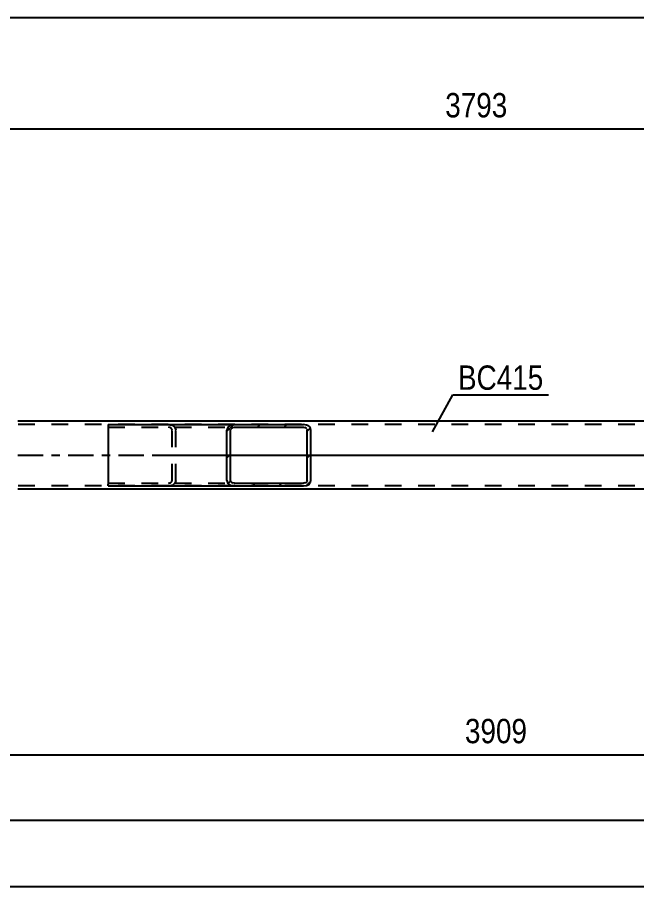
# Model space of a CAD drawing. Header units: millimetres. Extents: x -174 to 1015, y -641 to 200.
# Drawn here: x -67.3 to 5.5, y -306.3 to -204.1 of the extents above; entities that cross this region are included whole.
import ezdxf

# ---------------------------------------------------------------- set-up
doc = ezdxf.new("R2010")
doc.units = ezdxf.units.MM
doc.linetypes.add('DXK_LINE_DOT2', pattern=[3.9198, 1.9599, -1.9599])
doc.linetypes.add('DXK_LINE_DOT3', pattern=[5.9187, 2.979, -0.9799, 0.9799, -0.9799])
doc.styles.add('Arial Narrow', font='ARIALN.TTF', dxfattribs={"height": 0.2})

# ---------------------------------------------------------------- blocks, each defined once
blk = doc.blocks.new('Part-814735029-2501 - 2428')
at = {"linetype": 'Continuous'}
h = blk.add_hatch(dxfattribs=at)
h.set_pattern_fill('', scale=0.7, style=0, pattern_type=0)
h.set_pattern_definition([(45, (-33.331, -259.1436), (-1.57154, 1.57154), [])])
h.paths.add_polyline_path([(-33.67, -259.19), (-33.33, -259.14), (-33.05, -259), (-32.86, -258.8), (-32.79, -258.55), (-32.79, -252.63), (-32.86, -252.39), (-33.05, -252.18), (-33.33, -252.04), (-33.67, -251.99), (-41.79, -251.99), (-42.13, -252.04), (-42.41, -252.18), (-42.61, -252.39), (-42.67, -252.63), (-42.67, -258.55), (-42.61, -258.8), (-42.41, -259), (-42.13, -259.14), (-41.79, -259.19)])
h.paths.add_polyline_path([(-41.96, -258.85), (-42.1, -258.78), (-42.2, -258.67), (-42.23, -258.55), (-42.23, -252.63), (-42.2, -252.51), (-42.1, -252.41), (-41.96, -252.34), (-41.79, -252.31), (-33.67, -252.31), (-33.5, -252.34), (-33.36, -252.41), (-33.26, -252.51), (-33.23, -252.63), (-33.23, -258.55), (-33.26, -258.67), (-33.36, -258.78), (-33.5, -258.85), (-33.67, -258.87), (-41.79, -258.87)])
at = {"color": 2, "linetype": 'Continuous'}
for p, q in [((-56.62, -251.99), (-56.62, -259)), ((-56.62, -251.99), (-41.79, -251.99)), ((-42.61, -252.39), (-42.67, -252.63)), ((-41.79, -251.99), (-42.13, -252.04)), ((-41.96, -252.34), (-41.79, -252.31)), ((-41.79, -251.99), (-33.67, -251.99)), ((-41.79, -252.31), (-33.67, -252.31)), ((-33.33, -252.04), (-33.67, -251.99)), ((-33.67, -252.31), (-33.5, -252.34)), ((-32.79, -252.63), (-32.86, -252.39)), ((-42.67, -258.55), (-42.67, -252.63)), ((-42.23, -252.63), (-42.2, -252.51)), ((-42.23, -258.55), (-42.23, -252.63)), ((-33.26, -252.51), (-33.23, -252.63)), ((-33.23, -258.55), (-33.23, -252.63)), ((-32.79, -258.55), (-32.79, -252.63)), ((-42.67, -258.55), (-42.61, -258.8)), ((-42.2, -258.67), (-42.23, -258.55)), ((-33.23, -258.55), (-33.26, -258.67)), ((-32.86, -258.8), (-32.79, -258.55)), ((-56.62, -259.19), (-56.62, -259)), ((-56.62, -259.19), (-41.79, -259.19)), ((-42.13, -259.14), (-41.79, -259.19)), ((-41.79, -258.87), (-41.96, -258.85)), ((-41.79, -258.87), (-33.67, -258.87)), ((-41.79, -259.19), (-33.67, -259.19)), ((-33.5, -258.85), (-33.67, -258.87)), ((-33.67, -259.19), (-33.33, -259.14))]:
    blk.add_line(p, q, dxfattribs=at)
at = {"color": 7, "linetype": 'DXK_LINE_DOT2'}
for p, q in [((-56.62, -252.31), (-33.67, -252.31)), ((-49.55, -251.99), (-49.22, -252.04)), ((-49.38, -252.34), (-49.55, -252.31)), ((-48.74, -252.39), (-48.67, -252.63)), ((-41.79, -251.99), (-33.67, -251.99)), ((-49.11, -252.63), (-49.15, -252.51)), ((-49.11, -258.55), (-49.11, -252.63)), ((-48.67, -258.55), (-48.67, -252.63)), ((-49.15, -258.67), (-49.11, -258.55)), ((-48.67, -258.55), (-48.74, -258.8)), ((-56.62, -258.87), (-33.67, -258.87)), ((-56.62, -259.14), (-56.62, -259)), ((-49.55, -258.87), (-49.38, -258.85)), ((-49.22, -259.14), (-49.55, -259.19)), ((-41.79, -259.19), (-33.67, -259.19))]:
    blk.add_line(p, q, dxfattribs=at)
for centre, radius, start, end in [((-49.49, -252.72), 0.401, 32.4104, 75.4453), ((-49.42, -252.82), 0.802, 32.4104, 75.4453), ((-49.49, -258.46), 0.401, 284.5547, 327.5896), ((-49.42, -258.37), 0.802, 284.5547, 327.5896)]:
    blk.add_arc(centre, radius, start, end, dxfattribs=at)
at = {"color": 2, "linetype": 'Continuous'}
for centre, radius, start, end in [((-41.93, -252.82), 0.802, 104.5547, 147.5896), ((-41.86, -252.72), 0.401, 104.5547, 147.5896), ((-33.6, -252.72), 0.401, 32.4104, 75.4453), ((-33.53, -252.82), 0.802, 32.4104, 75.4453), ((-41.93, -258.37), 0.802, 212.4104, 255.4453), ((-41.86, -258.46), 0.401, 212.4104, 255.4453), ((-33.6, -258.46), 0.401, 284.5547, 327.5896), ((-33.53, -258.37), 0.802, 284.5547, 327.5896)]:
    blk.add_arc(centre, radius, start, end, dxfattribs=at)
blk = doc.blocks.new('Part-814735029-2742 - 2428')
at = {"color": 2, "linetype": 'Continuous'}
for p, q in [((58.75, -251.59), (-67.26, -251.59)), ((863.74, -259.59), (-67.26, -259.59))]:
    blk.add_line(p, q, dxfattribs=at)
at = {"color": 7, "linetype": 'DXK_LINE_DOT2'}
for p, q in [((863.74, -251.99), (-67.26, -251.99)), ((863.74, -259.19), (-67.26, -259.19))]:
    blk.add_line(p, q, dxfattribs=at)
at = {"color": 7, "linetype": 'DXK_LINE_DOT3'}
blk.add_line((-67.26, -255.59), (863.74, -255.59), dxfattribs=at)
blk = doc.blocks.new('StraightDimension-814735029-21260 - 2428')
at = {"color": 7, "linetype": 'Continuous'}
blk.add_line((-81.16, -204.11), (864.74, -204.11), dxfattribs=at)
blk = doc.blocks.new('StraightDimension-814735029-2893 - 2428')
at = {"color": 7, "linetype": 'Continuous'}
for p, q in [((-80.16, -260.6), (-80.16, -293.2)), ((58.11, -276.39), (58.11, -293.2)), ((-78.66, -290.2), (-81.66, -291.4)), ((56.61, -291.4), (59.61, -290.2)), ((-80.16, -290.8), (58.11, -290.8))]:
    blk.add_line(p, q, dxfattribs=at)
at = {"color": 0}
blk.add_wipeout([(-6.77, -290.05), (-6.77, -285.85), (-15.28, -285.85), (-15.28, -290.05)], dxfattribs=at)
at = {"color": 3, "style": 'Arial Narrow'}
blk.add_text('3909', height=2.863, dxfattribs=at).set_placement((-14.68, -289.45))
blk = doc.blocks.new('StraightDimension-814735029-2905 - 2428')
at = {"color": 7, "linetype": 'Continuous'}
blk.add_line((-81.16, -306.31), (864.74, -306.31), dxfattribs=at)
blk = doc.blocks.new('StraightDimension-814735029-2943 - 2428')
at = {"color": 7, "linetype": 'Continuous'}
for p, q in [((53.47, -242.1), (53.47, -208.61)), ((-80.16, -250.5), (-80.16, -214.1)), ((-78.66, -216.62), (-81.66, -217.82)), ((51.97, -217.82), (54.97, -216.62)), ((-80.16, -217.22), (53.47, -217.22))]:
    blk.add_line(p, q, dxfattribs=at)
at = {"color": 0}
blk.add_wipeout([(-9.09, -216.47), (-9.09, -212.27), (-17.6, -212.27), (-17.6, -216.47)], dxfattribs=at)
at = {"color": 3, "style": 'Arial Narrow'}
blk.add_text('3793', height=2.863, dxfattribs=at).set_placement((-17, -215.87))
at = {"color": 0, "linetype": 'Continuous'}
for points in [[(52.87, -208.01), (48.67, -208.01), (48.67, -216.52), (52.87, -216.52)], [(-80.76, -213.5), (-84.96, -213.5), (-84.96, -216.52), (-80.76, -216.52)]]:
    blk.add_wipeout(points, dxfattribs=at)
at = {"color": 3, "linetype": 'Continuous', "style": 'Arial Narrow'}
for s, height, p in [('3793', 2.863, (52.27, -215.92)), ('0', 2.86, (-81.36, -215.92))]:
    blk.add_text(s, height=height, rotation=90.0002, dxfattribs=at).set_placement(p)
blk = doc.blocks.new('StraightDimension-814735029-2986 - 2428')
at = {"color": 7, "linetype": 'Continuous'}
for p, q in [((29.14, -254.09), (30.34, -257.09)), ((-50.96, -255.59), (32.14, -255.59)), ((29.74, -267.9), (29.74, -255.59)), ((30.34, -269.4), (29.14, -266.4)), ((52.49, -267.9), (26.89, -267.9))]:
    blk.add_line(p, q, dxfattribs=at)
at = {"color": 0}
blk.add_wipeout([(28.99, -258.41), (24.79, -258.41), (24.79, -265.09), (28.99, -265.09)], dxfattribs=at)
at = {"color": 3, "style": 'Arial Narrow'}
blk.add_text('308', height=2.863, rotation=90.0002, dxfattribs=at).set_placement((28.39, -264.49))
blk = doc.blocks.new('StraightDimension-814735029-3004 - 2428')
at = {"color": 7, "linetype": 'Continuous'}
for p, q in [((29.14, -241.6), (30.34, -244.6)), ((52.47, -243.1), (26.89, -243.1)), ((29.74, -255.59), (29.74, -243.1)), ((30.34, -257.09), (29.14, -254.09)), ((-50.96, -255.59), (32.14, -255.59))]:
    blk.add_line(p, q, dxfattribs=at)
at = {"color": 0}
blk.add_wipeout([(28.99, -246.01), (24.79, -246.01), (24.79, -252.69), (28.99, -252.69)], dxfattribs=at)
at = {"color": 3, "style": 'Arial Narrow'}
blk.add_text('312', height=2.863, rotation=90.0002, dxfattribs=at).set_placement((28.39, -252.09))
blk = doc.blocks.new('StraightDimension-814735029-22041 - 2428')
at = {"color": 7, "linetype": 'Continuous'}
blk.add_line((-80.16, -298.49), (863.74, -298.49), dxfattribs=at)
blk = doc.blocks.new('Mark-814735029-2738 - 2428')
at = {"color": 30, "linetype": 'Continuous'}
for p, q in [((-18.5, -252.83), (-16.1, -248.5)), ((-16.1, -248.5), (-4.85, -248.5))]:
    blk.add_line(p, q, dxfattribs=at)
at = {"color": 0}
blk.add_wipeout([(-5.45, -247.9), (-5.45, -244.9), (-15.5, -244.9), (-15.5, -247.9)], dxfattribs=at)
blk.add_wipeout([(-5.45, -247.9), (-5.45, -244.9), (-15.5, -244.9), (-15.5, -247.9)], dxfattribs=at)
at = {"color": 3, "style": 'Arial Narrow'}
blk.add_text('BC415', height=2.863, dxfattribs=at).set_placement((-15.5, -247.9))

msp = doc.modelspace()

# ---------------------------------------------------------------- block references
for name in ['StraightDimension-814735029-21260 - 2428', 'Part-814735029-2742 - 2428', 'Part-814735029-2501 - 2428', 'StraightDimension-814735029-2893 - 2428']:
    msp.add_blockref(name, (0, 0))

# ---------------------------------------------------------------- next in the draw order: block references
for name in ['StraightDimension-814735029-2943 - 2428', 'StraightDimension-814735029-2905 - 2428']:
    msp.add_blockref(name, (0, 0))

# ---------------------------------------------------------------- next in the draw order: block references
msp.add_blockref('StraightDimension-814735029-2986 - 2428', (0, 0))

# ---------------------------------------------------------------- next in the draw order: block references
for name in ['StraightDimension-814735029-3004 - 2428', 'StraightDimension-814735029-22041 - 2428']:
    msp.add_blockref(name, (0, 0))

# ---------------------------------------------------------------- next in the draw order: block references
msp.add_blockref('Mark-814735029-2738 - 2428', (0, 0))

doc.saveas('drawing.dxf')
